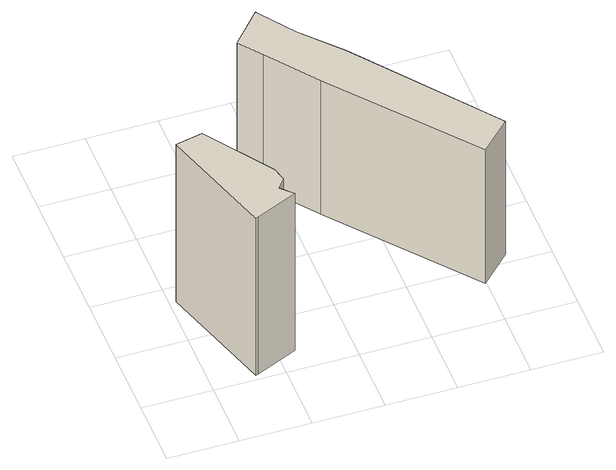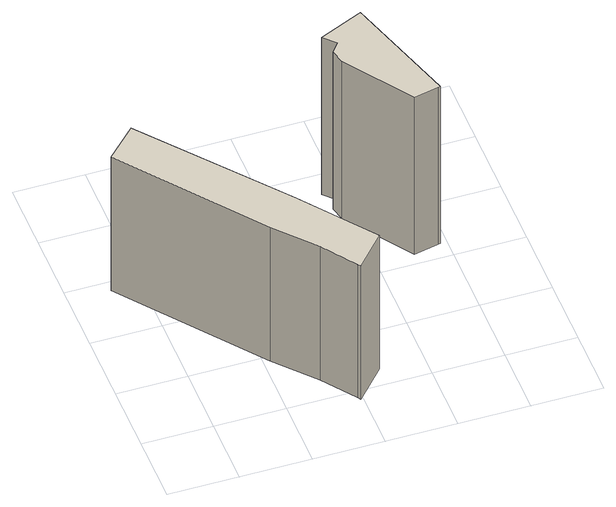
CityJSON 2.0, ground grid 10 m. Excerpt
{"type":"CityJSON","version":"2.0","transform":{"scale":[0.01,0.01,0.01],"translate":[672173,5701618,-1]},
"CityObjects":{
"building1":{"type":"Building","children":["building1-1"],"geometry":[{"type":"MultiSurface","lod":"1","boundaries":[[[0,1,2,3,4,5,6,7,8]],[[0,8,9,10]],[[1,0,10,11]],[[2,1,11,12]],[[3,2,12,13]],[[4,3,13,14]],[[5,4,14,15]],[[6,5,15,16]],[[7,6,16,17]],[[8,7,17,9]]]}]},
"building1-1":{"type":"BuildingPart","attributes":{"name":"271592734_1","class":"1030","yearOfConstruction":1947,"measuredHeight":27.1,"storeysAboveGround":9},"address":[{"locality":"Eindhoven","thoroughfareNumber":"47","thoroughfareName":"Demer","postcode":"5611 AP"}],"parents":["building1"],"geometry":[{"type":"MultiSurface","lod":"2","boundaries":[[[3,2,12,13]],[[0,8,9,10]],[[5,4,14,15]],[[6,5,15,16]],[[1,0,10,11]],[[8,7,17,9]],[[2,1,11,12]],[[4,3,13,14]],[[7,6,16,17]],[[0,1,2,3,4,5,6,7,8]]],"semantics":{"surfaces":[{"type":"WallSurface"},{"type":"RoofSurface"}],"values":[0,0,0,0,0,0,0,0,0,1]}}]},
"building2":{"type":"Building","children":["building2-1"],"geometry":[{"type":"MultiSurface","lod":"1","boundaries":[[[18,19,20,21,22,23,24,25,26]],[[18,26,27,28]],[[19,18,28,29]],[[20,19,29,30]],[[21,20,30,31]],[[22,21,31,32]],[[23,22,32,33]],[[24,23,33,34]],[[25,24,34,35]],[[26,25,35,27]]]}]},
"building2-1":{"type":"BuildingPart","attributes":{"name":"271592730_1","class":"1030","yearOfConstruction":1960,"measuredHeight":22.87,"storeysAboveGround":8},"address":[{"locality":"Eindhoven","thoroughfareNumber":"33A","thoroughfareName":"Markt","postcode":"5611 EC"}],"parents":["building2"],"geometry":[{"type":"MultiSurface","lod":"2","boundaries":[[[20,19,29,30]],[[23,22,32,33]],[[18,26,27,28]],[[21,20,30,31]],[[18,19,20,21,22,23,24,25,26]],[[25,24,34,35]],[[24,23,33,34]],[[22,21,31,32]],[[26,25,35,27]],[[19,18,28,29]]],"semantics":{"surfaces":[{"type":"WallSurface"},{"type":"RoofSurface"}],"values":[0,0,0,0,1,0,0,0,0,0]}}]}
},
"vertices":[
[1239,357,2810],[1075,521,2810],[1190,662,2810],[1138,867,2810],[479,1817,2810],[125,1742,2810],[93,1736,2810],[608,80,2810],[645,98,2810],[645,98,0],[1239,357,0],[1075,521,0],[1190,662,0],[1138,867,0],[479,1817,0],[125,1742,0],[93,1736,0],[608,80,0],
[4403,1142,2387],[2904,3075,2387],[2413,3622,2387],[2068,4100,2387],[2032,4150,2387],[1616,3686,2387],[1859,3369,2387],[2403,2661,2387],[3980,719,2387],[3980,719,0],[4403,1142,0],[2904,3075,0],[2413,3622,0],[2068,4100,0],[2032,4150,0],[1616,3686,0],[1859,3369,0],[2403,2661,0]
]}
